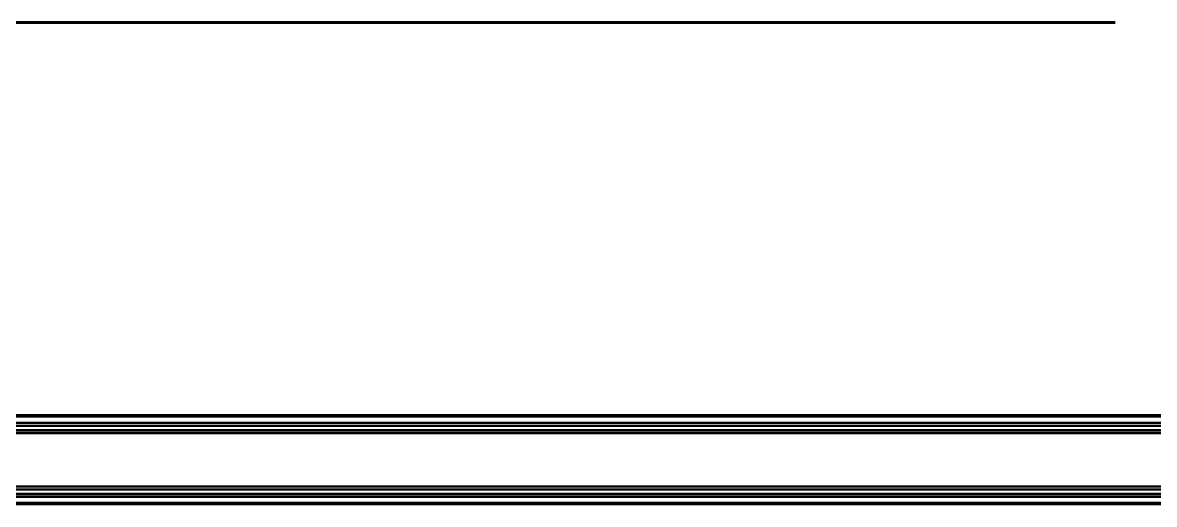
# Model space of a CAD drawing. Extents: x -1.15 to 3.72, y -0.59 to 4.79.
# Drawn here: x 0.244 to 1.633, y 4.155 to 4.746 of the extents above; entities that cross this region are included whole.
import ezdxf

# ---------------------------------------------------------------- set-up
doc = ezdxf.new("R2010")
doc.units = 0
doc.layers.add('DIMS', color=7, linetype='Continuous')
doc.layers.add('OUTLINES', color=7, linetype='Continuous', true_color=0x000009)

msp = doc.modelspace()

# ---------------------------------------------------------------- linework, layer by layer
at = {"layer": 'DIMS', "lineweight": 60}
msp.add_line((1.5846, 4.7456), (-0.7512, 4.7456), dxfattribs=at)
at = {"layer": 'OUTLINES'}
for p, q in [((3.5847, 4.2643), (-0.4153, 4.2643)), ((3.5847, 4.264), (-0.4153, 4.264)), ((3.5847, 4.2631), (-0.4153, 4.2631)), ((-0.4153, 4.2629), (3.5847, 4.2629)), ((-0.4153, 4.2625), (3.5847, 4.2625)), ((-0.4153, 4.2619), (3.5847, 4.2619)), ((3.5847, 4.2551), (-0.4153, 4.2551)), ((-0.4153, 4.2547), (3.5847, 4.2547)), ((3.5847, 4.2541), (-0.4153, 4.2541)), ((-0.4153, 4.2515), (3.5847, 4.2515)), ((-0.4137, 4.2643), (3.5863, 4.2643)), ((-0.4137, 4.264), (3.5863, 4.264)), ((-0.4137, 4.2631), (3.5863, 4.2631)), ((3.5863, 4.2629), (-0.4137, 4.2629)), ((3.5863, 4.2625), (-0.4137, 4.2625)), ((3.5863, 4.2619), (-0.4137, 4.2619)), ((-0.4137, 4.2551), (3.5863, 4.2551)), ((3.5863, 4.2547), (-0.4137, 4.2547)), ((-0.4137, 4.2541), (3.5863, 4.2541)), ((3.5863, 4.2515), (-0.4137, 4.2515)), ((3.5847, 4.2509), (-0.4153, 4.2509)), ((-0.4153, 4.2506), (3.5847, 4.2506)), ((-0.4153, 4.2461), (3.5847, 4.2461)), ((3.5847, 4.2458), (-0.4153, 4.2458)), ((-0.4153, 4.2451), (3.5847, 4.2451)), ((3.5847, 4.2426), (-0.4153, 4.2426)), ((-0.4153, 4.242), (3.5847, 4.242)), ((-0.4153, 4.2419), (3.5847, 4.2419)), ((3.5847, 4.2416), (-0.4153, 4.2416)), ((-0.4137, 4.2509), (3.5863, 4.2509)), ((3.5863, 4.2506), (-0.4137, 4.2506)), ((3.5863, 4.2461), (-0.4137, 4.2461)), ((-0.4137, 4.2458), (3.5863, 4.2458)), ((3.5863, 4.2451), (-0.4137, 4.2451)), ((-0.4137, 4.2426), (3.5863, 4.2426)), ((3.5863, 4.242), (-0.4137, 4.242)), ((3.5863, 4.2419), (-0.4137, 4.2419)), ((-0.4137, 4.2416), (3.5863, 4.2416)), ((3.5847, 4.1769), (-0.4153, 4.1769)), ((-0.4153, 4.1766), (3.5847, 4.1766)), ((3.5847, 4.176), (-0.4153, 4.176)), ((3.5847, 4.1734), (-0.4153, 4.1734)), ((-0.4153, 4.1728), (3.5847, 4.1728)), ((3.5847, 4.1724), (-0.4153, 4.1724)), ((-0.4137, 4.1769), (3.5863, 4.1769)), ((3.5863, 4.1766), (-0.4137, 4.1766)), ((-0.4137, 4.176), (3.5863, 4.176)), ((-0.4137, 4.1734), (3.5863, 4.1734)), ((3.5863, 4.1728), (-0.4137, 4.1728)), ((-0.4137, 4.1724), (3.5863, 4.1724)), ((-0.4153, 4.168), (3.5847, 4.168)), ((3.5847, 4.1677), (-0.4153, 4.1677)), ((-0.4153, 4.167), (3.5847, 4.167)), ((-0.4153, 4.1645), (3.5847, 4.1645)), ((3.5847, 4.1639), (-0.4153, 4.1639)), ((3.5847, 4.1638), (-0.4153, 4.1638)), ((-0.4153, 4.1635), (3.5847, 4.1635)), ((3.5847, 4.1567), (-0.4153, 4.1567)), ((3.5847, 4.1561), (-0.4153, 4.1561)), ((3.5847, 4.1556), (-0.4153, 4.1556)), ((-0.4153, 4.1555), (3.5847, 4.1555)), ((-0.4153, 4.1546), (3.5847, 4.1546)), ((3.5863, 4.168), (-0.4137, 4.168)), ((-0.4137, 4.1677), (3.5863, 4.1677)), ((3.5863, 4.167), (-0.4137, 4.167)), ((3.5863, 4.1645), (-0.4137, 4.1645)), ((-0.4137, 4.1639), (3.5863, 4.1639)), ((-0.4137, 4.1638), (3.5863, 4.1638)), ((3.5863, 4.1635), (-0.4137, 4.1635)), ((-0.4137, 4.1567), (3.5863, 4.1567)), ((-0.4137, 4.1561), (3.5863, 4.1561)), ((-0.4137, 4.1556), (3.5863, 4.1556)), ((3.5863, 4.1555), (-0.4137, 4.1555)), ((3.5863, 4.1546), (-0.4137, 4.1546))]:
    msp.add_line(p, q, dxfattribs=at)

doc.saveas('drawing.dxf')
